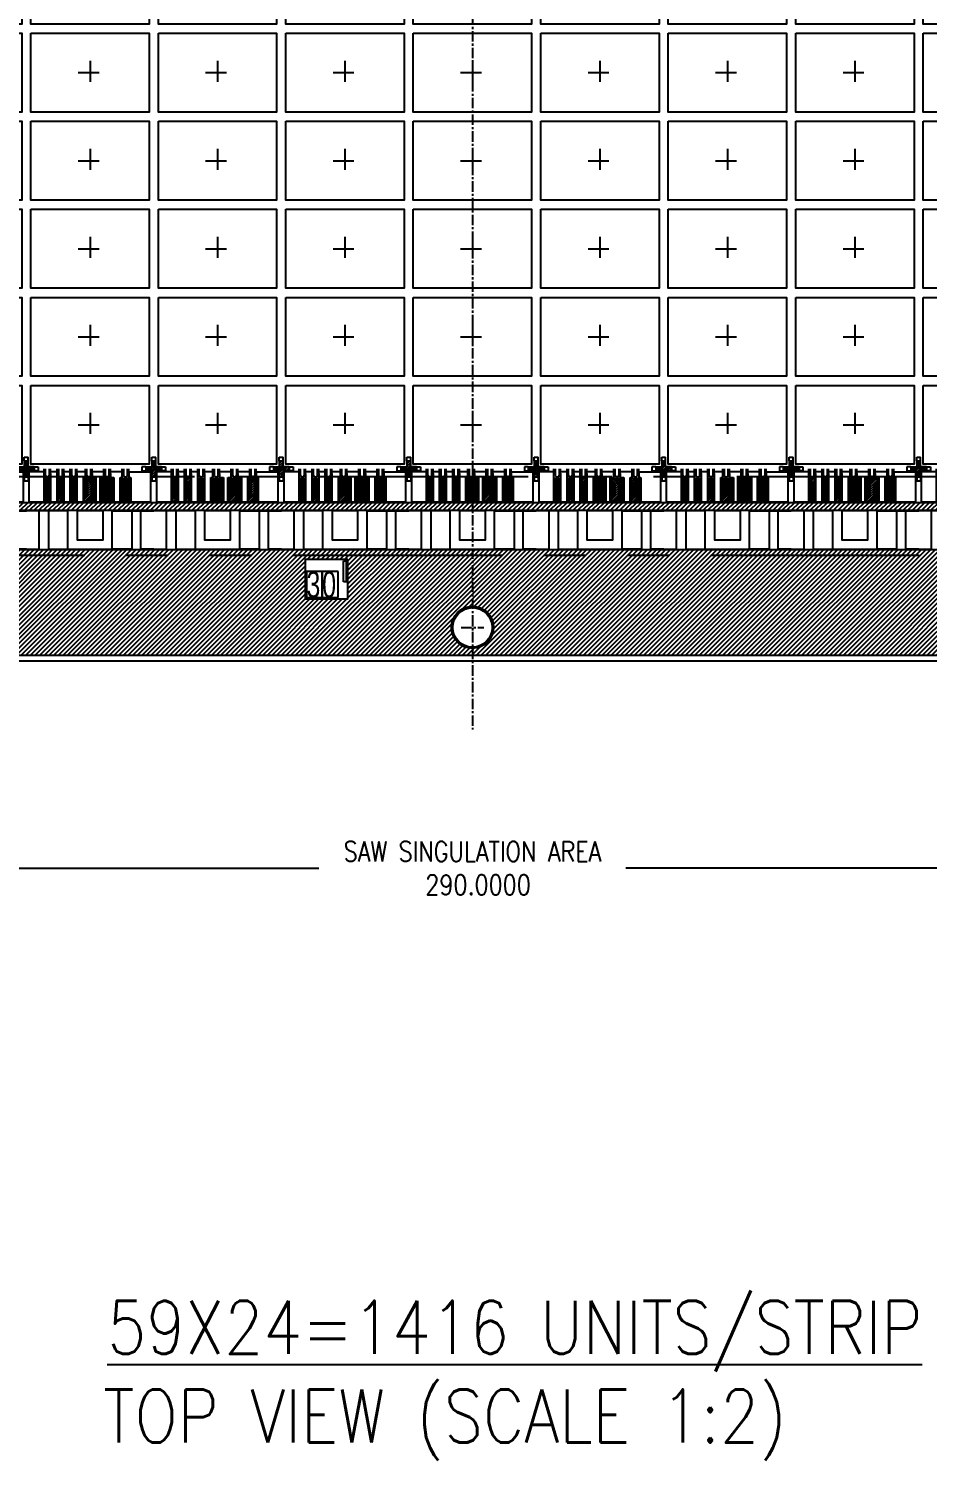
# Model space of a CAD drawing. Extents: x 98 to 785, y 191 to 514.
# Drawn here: x 411.3 to 479.6, y 191.4 to 300.4 of the extents above; entities that cross this region are included whole.
import ezdxf

# ---------------------------------------------------------------- set-up
doc = ezdxf.new("R2010")
doc.units = 0
doc.header["$LTSCALE"] = 12.7
doc.header["$MEASUREMENT"] = 0
doc.header["$PDMODE"] = 2
doc.linetypes.add('CENTER', pattern=[2, 1.25, -0.25, 0.25, -0.25])
doc.linetypes.add('PHANTOM', pattern=[2.5, 1.25, -0.25, 0.25, -0.25, 0.25, -0.25])
doc.layers.get('0').update_dxf_attribs({"linetype": 'CONTINUOUS'})
doc.layers.get('DEFPOINTS').update_dxf_attribs({"linetype": 'CONTINUOUS'})
for name, color, linetype in [('SH-01_CENTER', 2, 'CENTER'), ('SH-01_DIM', 4, 'CONTINUOUS'), ('SH-01_HATCH', 10, 'CONTINUOUS'), ('SH-01_HIDDEN', 6, 'CONTINUOUS'), ('SH-01_MISC', 5, 'CONTINUOUS'), ('SH-01_NOTES', 3, 'CONTINUOUS'), ('SH-01_OBJECT', 7, 'CONTINUOUS'), ('SH-01_PHANTOM', 1, 'PHANTOM')]:
    doc.layers.add(name, color=color, linetype=linetype)
doc.styles.get("Standard").update_dxf_attribs({"font": 'simplex.shx', "width": 0.82})
doc.dimstyles.new('STANDARD$0', dxfattribs={"dimtxt": 0.18, "dimasz": 0.18, "dimexe": 0.18, "dimexo": 0.0625, "dimgap": 0.09, "dimtad": 0, "dimtih": 1, "dimtoh": 1, "dimdec": 4, "dimzin": 0, "dimdsep": 46, "dimtxsty": 'STANDARD', "dimcen": 0.09, "dimadec": 0, "dimazin": 0, "dimtfac": 1, "dimtdec": 4, "dimtofl": 0, "dimtmove": 0, "dimatfit": 3, "dimfxl": 1, "dimtolj": 1, "dimtzin": 0, "dimarcsym": 0})

# ---------------------------------------------------------------- blocks, each defined once
blk = doc.blocks.new('A$C1C491FD5')
at = {"layer": 'SH-01_HATCH', "ltscale": 0.05}
h = blk.add_hatch(dxfattribs=at)
h.set_pattern_fill('ANSI31', color=256, scale=0.5)
h.set_pattern_definition([(45, (-84.885784, -132.481096), (-0.044194174, 0.044194174), [])])
h.paths.add_polyline_path([(-0.519, 1.101), (-0.519, 1.326), (-0.669, 1.326), (-0.669, 1.101), (-0.894, 1.101), (-0.894, 0.951), (-0.669, 0.951), (-0.669, 0.726), (-0.519, 0.726), (-0.519, 0.951), (-0.294, 0.951), (-0.294, 1.101)])
at = {"layer": 'SH-01_HIDDEN'}
for p, q in [((-1.044, 1.101), (-1.044, 0.951)), ((-0.894, 1.101), (-1.044, 1.101)), ((-0.669, 1.476), (-0.519, 1.476)), ((-0.669, 1.326), (-0.669, 1.476)), ((-0.519, 1.326), (-0.519, 1.476)), ((-0.294, 1.101), (-0.144, 1.101)), ((-0.144, 1.101), (-0.144, 0.951)), ((-1.044, 0.951), (-0.894, 0.951)), ((-0.669, 0.726), (-0.669, 0.576)), ((-0.669, 0.576), (-0.519, 0.576)), ((-0.519, 0.726), (-0.519, 0.576)), ((-0.144, 0.951), (-0.294, 0.951))]:
    blk.add_line(p, q, dxfattribs=at)
at = {"layer": 'SH-01_OBJECT'}
for p, q in [((-0.894, 1.101), (-0.894, 0.951)), ((-0.894, 1.101), (-0.669, 1.101)), ((-0.669, 1.326), (-0.669, 1.101)), ((-0.669, 1.326), (-0.519, 1.326)), ((-0.519, 1.101), (-0.519, 1.326)), ((-0.294, 1.101), (-0.519, 1.101)), ((-0.294, 1.101), (-0.294, 0.951)), ((-0.894, 0.951), (-0.669, 0.951)), ((-0.669, 0.726), (-0.669, 0.951)), ((-0.669, 0.951), (-0.669, 0.951)), ((-0.669, 0.726), (-0.519, 0.726)), ((-0.519, 0.951), (-0.519, 0.951)), ((-0.519, 0.951), (-0.519, 0.726)), ((-0.294, 0.951), (-0.519, 0.951))]:
    blk.add_line(p, q, dxfattribs=at)
blk = doc.blocks.new('_Open30')
at = {"color": 0, "lineweight": -2}
for p, q in [((-1, 0.268), (0, 0)), ((0, 0), (-1, -0.268)), ((0, 0), (-1, 0))]:
    blk.add_line(p, q, dxfattribs=at)
blk = doc.blocks.new('*D29')
at = {"layer": 'DEFPOINTS', "color": 0, "ltscale": 0.05, "transparency": 16777216}
for p in [(155.03, 266.26), (735.03, 266.26), (735.03, 236.48)]:
    blk.add_point(p, dxfattribs=at)
at = {"layer": 'SH-01_DIM', "ltscale": 0.05, "transparency": 16777216}
for p, q in [((155.03, 263.72), (155.03, 233.94)), ((735.03, 263.72), (735.03, 233.94)), ((158.21, 236.48), (433.35, 236.48)), ((731.86, 236.48), (456.71, 236.48))]:
    blk.add_line(p, q, dxfattribs=at)
at = {"layer": 'SH-01_DIM', "ltscale": 0.05, "transparency": 16777216, "xscale": 3.175000000000011, "yscale": 3.175000000000011, "zscale": 3.175000000000011, "rotation": 180}
blk.add_blockref('_Open30', (155.03, 236.48), dxfattribs=at)
at = {"layer": 'SH-01_DIM', "ltscale": 0.05, "transparency": 16777216, "xscale": 3.175000000000011, "yscale": 3.175000000000011, "zscale": 3.175000000000011}
blk.add_blockref('_Open30', (735.03, 236.48), dxfattribs=at)
at = {"layer": 'SH-01_DIM', "ltscale": 0.05, "transparency": 16777216, "insert": (445.03, 236.48), "char_height": 1.524, "attachment_point": 5}
blk.add_mtext('\\A1;SAW SINGULATION AREA\\P 290.0000', dxfattribs=at)
blk = doc.blocks.new('A$C548803C5')
at = {"layer": 'SH-01_CENTER', "ltscale": 0.05}
for p, q in [((1, 1.451), (1, 0.549)), ((0.549, 1), (1.451, 1))]:
    blk.add_line(p, q, dxfattribs=at)
at = {"layer": 'SH-01_MISC', "ltscale": 0.05}
blk.add_lwpolyline([(-1.25, 2.5), (3.25, 2.5), (3.25, -0.5), (-1.25, -0.5)], close=True, dxfattribs=at)
blk = doc.blocks.new('A$C4C6C51ED')
at = {"layer": 'SH-01_HATCH', "ltscale": 0.05}
h = blk.add_hatch(dxfattribs=at)
h.set_pattern_fill('ANSI31', color=256, scale=0.15, angle=180)
h.set_pattern_definition([(225, (26.303636, 7.833752), (0.01325825, -0.01325825), [])])
h.paths.add_polyline_path([(25.529, 4.509), (25.514, 4.509), (25.514, 4.634), (25.529, 4.634)])
h.paths.add_polyline_path([(25.529, 4.634), (25.514, 4.634), (25.514, 4.696), (25.529, 4.696)])
h = blk.add_hatch(dxfattribs=at)
h.set_pattern_fill('ANSI31', color=256, scale=0.15, angle=180)
h.set_pattern_definition([(225, (26.803636, 7.833752), (0.01325825, -0.01325825), [])])
h.paths.add_polyline_path([(25.779, 4.509), (25.794, 4.509), (25.794, 4.634), (25.779, 4.634)])
h.paths.add_polyline_path([(25.779, 4.634), (25.794, 4.634), (25.794, 4.696), (25.779, 4.696)])
h = blk.add_hatch(dxfattribs=at)
h.set_pattern_fill('ANSI31', color=256, scale=0.15, angle=180)
h.set_pattern_definition([(225, (26.803636, 7.833752), (0.01325825, -0.01325825), [])])
h.paths.add_polyline_path([(26.029, 4.509), (26.014, 4.509), (26.014, 4.634), (26.029, 4.634)])
h.paths.add_polyline_path([(26.029, 4.634), (26.014, 4.634), (26.014, 4.696), (26.029, 4.696)])
h = blk.add_hatch(dxfattribs=at)
h.set_pattern_fill('ANSI31', color=256, scale=0.15, angle=180)
h.set_pattern_definition([(225, (27.303636, 7.833752), (0.01325825, -0.01325825), [])])
h.paths.add_polyline_path([(26.279, 4.509), (26.294, 4.509), (26.294, 4.634), (26.279, 4.634)])
h.paths.add_polyline_path([(26.279, 4.634), (26.294, 4.634), (26.294, 4.696), (26.279, 4.696)])
h = blk.add_hatch(dxfattribs=at)
h.set_pattern_fill('ANSI31', color=256, scale=0.15, angle=180)
h.set_pattern_definition([(225, (27.303636, 7.833752), (0.01325825, -0.01325825), [])])
h.paths.add_polyline_path([(26.529, 4.509), (26.514, 4.509), (26.514, 4.634), (26.529, 4.634)])
h.paths.add_polyline_path([(26.529, 4.634), (26.514, 4.634), (26.514, 4.696), (26.529, 4.696)])
h = blk.add_hatch(dxfattribs=at)
h.set_pattern_fill('ANSI31', color=256, scale=0.15, angle=180)
h.set_pattern_definition([(225, (27.878636, 7.833752), (0.01325825, -0.01325825), [])])
h.paths.add_polyline_path([(26.854, 4.509), (26.869, 4.509), (26.869, 4.634), (26.854, 4.634)])
h.paths.add_polyline_path([(26.854, 4.634), (26.869, 4.634), (26.869, 4.696), (26.854, 4.696)])
h = blk.add_hatch(dxfattribs=at)
h.set_pattern_fill('ANSI31', color=256, scale=0.15, angle=180)
h.set_pattern_definition([(225, (27.878636, 7.833752), (0.01325825, -0.01325825), [])])
h.paths.add_polyline_path([(27.104, 4.509), (27.089, 4.509), (27.089, 4.634), (27.104, 4.634)])
h.paths.add_polyline_path([(27.104, 4.634), (27.089, 4.634), (27.089, 4.696), (27.104, 4.696)])
h = blk.add_hatch(dxfattribs=at)
h.set_pattern_fill('ANSI31', color=256, scale=0.15, angle=180)
h.set_pattern_definition([(225, (28.578636, 7.833752), (0.01325825, -0.01325825), [])])
h.paths.add_polyline_path([(27.554, 4.509), (27.569, 4.509), (27.569, 4.634), (27.554, 4.634)])
h.paths.add_polyline_path([(27.554, 4.634), (27.569, 4.634), (27.569, 4.696), (27.554, 4.696)])
h = blk.add_hatch(dxfattribs=at)
h.set_pattern_fill('ANSI31', color=256, scale=0.15, angle=180)
h.set_pattern_definition([(225, (28.578636, 7.833752), (0.01325825, -0.01325825), [])])
h.paths.add_polyline_path([(27.804, 4.509), (27.789, 4.509), (27.789, 4.634), (27.804, 4.634)])
h.paths.add_polyline_path([(27.804, 4.634), (27.789, 4.634), (27.789, 4.696), (27.804, 4.696)])
h = blk.add_hatch(dxfattribs=at)
h.set_pattern_fill('ANSI31', color=256, scale=0.15, angle=180)
h.set_pattern_definition([(225, (29.278636, 7.833752), (0.01325825, -0.01325825), [])])
h.paths.add_polyline_path([(28.254, 4.509), (28.269, 4.509), (28.269, 4.634), (28.254, 4.634)])
h.paths.add_polyline_path([(28.254, 4.634), (28.269, 4.634), (28.269, 4.696), (28.254, 4.696)])
at = {"layer": 'SH-01_NOTES', "ltscale": 0.05}
h = blk.add_hatch(dxfattribs=at)
h.set_pattern_fill('ANSI31', color=256, scale=0.5)
h.paths.add_polyline_path([(25.499, 4.454), (25.309, 4.454), (25.309, 3.559), (25.499, 3.559)])
h.paths.add_polyline_path([(25.809, 3.559), (25.999, 3.559), (25.999, 4.454), (25.809, 4.454)])
h.paths.add_polyline_path([(26.499, 4.454), (26.309, 4.454), (26.309, 3.559), (26.499, 3.559)])
h.paths.add_polyline_path([(27.224, 4.454), (26.809, 4.454), (26.809, 3.559), (27.224, 3.559)])
h.paths.add_polyline_path([(27.449, 3.559), (27.909, 3.559), (27.909, 4.454), (27.449, 4.454)])
h.paths.add_polyline_path([(28.209, 3.559), (28.549, 3.559), (28.549, 4.454), (28.209, 4.454)])
at = {"layer": 'SH-01_HIDDEN', "ltscale": 0.05}
for p, q in [((25.279, 4.696), (25.279, 4.809)), ((25.324, 4.809), (25.324, 4.584)), ((25.484, 4.584), (25.484, 4.809)), ((25.529, 4.696), (25.529, 4.809)), ((25.779, 4.696), (25.779, 4.809)), ((25.824, 4.809), (25.824, 4.584)), ((25.984, 4.584), (25.984, 4.809)), ((26.029, 4.696), (26.029, 4.809)), ((26.279, 4.696), (26.279, 4.809)), ((26.324, 4.809), (26.324, 4.584)), ((26.484, 4.584), (26.484, 4.809)), ((26.529, 4.696), (26.529, 4.809)), ((26.854, 4.696), (26.854, 4.809)), ((26.899, 4.809), (26.899, 4.584)), ((27.059, 4.584), (27.059, 4.809)), ((27.104, 4.696), (27.104, 4.809)), ((27.554, 4.696), (27.554, 4.809)), ((27.599, 4.809), (27.599, 4.584)), ((27.759, 4.584), (27.759, 4.809)), ((27.804, 4.696), (27.804, 4.809)), ((28.254, 4.696), (28.254, 4.809)), ((28.299, 4.809), (28.299, 4.584)), ((28.459, 4.584), (28.459, 4.809)), ((28.504, 4.696), (28.504, 4.809)), ((26.779, 3.559), (27.179, 3.559)), ((27.479, 3.559), (27.879, 3.559)), ((25.444, 3.209), (25.094, 3.209)), ((28.613, 3.209), (28.963, 3.209)), ((26.185, 1.759), (27.872, 1.759))]:
    blk.add_line(p, q, dxfattribs=at)
at = {"layer": 'SH-01_HIDDEN'}
for p, q in [((25.279, 4.359), (25.279, 4.634)), ((25.283, 4.326), (25.279, 4.359)), ((25.529, 4.359), (25.524, 4.326)), ((25.529, 4.634), (25.529, 4.359)), ((25.779, 4.359), (25.779, 4.634)), ((25.783, 4.326), (25.779, 4.359)), ((26.029, 4.359), (26.024, 4.326)), ((26.029, 4.634), (26.029, 4.359)), ((26.279, 4.359), (26.279, 4.634)), ((26.283, 4.326), (26.279, 4.359)), ((26.529, 4.359), (26.524, 4.326)), ((26.529, 4.634), (26.529, 4.359)), ((26.779, 4.484), (26.854, 4.484)), ((26.854, 4.484), (26.854, 4.634)), ((27.104, 4.634), (27.104, 4.484)), ((27.104, 4.484), (27.179, 4.484)), ((27.179, 4.484), (27.179, 3.559)), ((27.479, 3.559), (27.479, 4.484)), ((27.479, 4.484), (27.554, 4.484)), ((27.554, 4.484), (27.554, 4.634)), ((27.804, 4.634), (27.804, 4.484)), ((27.804, 4.484), (27.879, 4.484)), ((27.879, 4.484), (27.879, 3.559)), ((28.179, 4.484), (28.254, 4.484)), ((28.254, 4.484), (28.254, 4.634)), ((28.504, 4.696), (28.504, 4.484)), ((28.504, 4.484), (28.579, 4.484)), ((25.295, 4.296), (25.283, 4.326)), ((25.315, 4.27), (25.295, 4.296)), ((25.341, 4.25), (25.315, 4.27)), ((25.371, 4.238), (25.341, 4.25)), ((25.404, 4.234), (25.371, 4.238)), ((25.436, 4.238), (25.404, 4.234)), ((25.466, 4.25), (25.436, 4.238)), ((25.492, 4.27), (25.466, 4.25)), ((25.512, 4.296), (25.492, 4.27)), ((25.524, 4.326), (25.512, 4.296)), ((25.795, 4.296), (25.783, 4.326)), ((25.815, 4.27), (25.795, 4.296)), ((25.841, 4.25), (25.815, 4.27)), ((25.871, 4.238), (25.841, 4.25)), ((25.904, 4.234), (25.871, 4.238)), ((25.936, 4.238), (25.904, 4.234)), ((25.966, 4.25), (25.936, 4.238)), ((25.992, 4.27), (25.966, 4.25)), ((26.012, 4.296), (25.992, 4.27)), ((26.024, 4.326), (26.012, 4.296)), ((26.295, 4.296), (26.283, 4.326)), ((26.315, 4.27), (26.295, 4.296)), ((26.341, 4.25), (26.315, 4.27)), ((26.371, 4.238), (26.341, 4.25)), ((26.404, 4.234), (26.371, 4.238)), ((26.436, 4.238), (26.404, 4.234)), ((26.466, 4.25), (26.436, 4.238)), ((26.492, 4.27), (26.466, 4.25)), ((26.512, 4.296), (26.492, 4.27)), ((26.524, 4.326), (26.512, 4.296))]:
    blk.add_line(p, q, dxfattribs=at)
at = {"layer": 'SH-01_HIDDEN', "ltscale": 0.05}
for centre, start, end in [((25.404, 4.584), 180, 270), ((25.404, 4.584), 270, 0), ((25.904, 4.584), 180, 270), ((25.904, 4.584), 270, 0), ((26.404, 4.584), 180, 270), ((26.404, 4.584), 270, 0), ((26.979, 4.584), 180, 270), ((26.979, 4.584), 270, 0), ((27.679, 4.584), 180, 270), ((27.679, 4.584), 270, 0), ((28.379, 4.584), 180, 270), ((28.379, 4.584), 270, 0)]:
    blk.add_arc(centre, 0.08, start, end, dxfattribs=at)
at = {"layer": 'SH-01_NOTES', "ltscale": 0.05}
for points in [[(25.499, 3.559), (25.309, 3.559), (25.309, 4.454), (25.499, 4.454)], [(25.999, 3.559), (25.809, 3.559), (25.809, 4.454), (25.999, 4.454)], [(26.499, 3.559), (26.309, 3.559), (26.309, 4.454), (26.499, 4.454)], [(27.224, 3.559), (26.809, 3.559), (26.809, 4.454), (27.224, 4.454)], [(27.909, 3.559), (27.449, 3.559), (27.449, 4.454), (27.909, 4.454)], [(28.549, 3.559), (28.209, 3.559), (28.209, 4.454), (28.549, 4.454)]]:
    blk.add_lwpolyline(points, close=True, dxfattribs=at)
at = {"layer": 'SH-01_OBJECT', "ltscale": 0.05}
for p, q in [((25.279, 4.696), (24.716, 4.696)), ((24.716, 3.559), (24.716, 4.696)), ((25.514, 4.509), (25.514, 4.696)), ((25.514, 4.696), (25.529, 4.696)), ((25.514, 4.509), (25.529, 4.509)), ((25.529, 4.509), (25.529, 4.696)), ((25.779, 4.696), (25.529, 4.696)), ((25.779, 4.509), (25.779, 4.696)), ((25.794, 4.696), (25.779, 4.696)), ((25.794, 4.509), (25.779, 4.509)), ((25.794, 4.509), (25.794, 4.696)), ((26.014, 4.509), (26.014, 4.696)), ((26.014, 4.696), (26.029, 4.696)), ((26.014, 4.509), (26.029, 4.509)), ((26.029, 4.509), (26.029, 4.696)), ((26.279, 4.696), (26.029, 4.696)), ((26.279, 4.509), (26.279, 4.696)), ((26.294, 4.696), (26.279, 4.696)), ((26.294, 4.509), (26.279, 4.509)), ((26.294, 4.509), (26.294, 4.696)), ((26.514, 4.509), (26.514, 4.696)), ((26.514, 4.696), (26.529, 4.696)), ((26.514, 4.509), (26.529, 4.509)), ((26.529, 4.509), (26.529, 4.696)), ((26.854, 4.696), (26.529, 4.696)), ((26.854, 4.509), (26.854, 4.696)), ((26.869, 4.696), (26.854, 4.696)), ((26.869, 4.509), (26.854, 4.509)), ((26.869, 4.509), (26.869, 4.696)), ((27.089, 4.509), (27.089, 4.696)), ((27.089, 4.696), (27.104, 4.696)), ((27.089, 4.509), (27.104, 4.509)), ((27.104, 4.509), (27.104, 4.696)), ((27.554, 4.696), (27.104, 4.696)), ((27.554, 4.509), (27.554, 4.696)), ((27.569, 4.696), (27.554, 4.696)), ((27.569, 4.509), (27.554, 4.509)), ((27.569, 4.509), (27.569, 4.696)), ((27.789, 4.509), (27.789, 4.696)), ((27.789, 4.696), (27.804, 4.696)), ((27.789, 4.509), (27.804, 4.509)), ((27.804, 4.509), (27.804, 4.696)), ((28.254, 4.696), (27.804, 4.696)), ((28.254, 4.509), (28.254, 4.696)), ((28.269, 4.696), (28.254, 4.696)), ((28.269, 4.509), (28.254, 4.509)), ((28.269, 4.509), (28.269, 4.696)), ((28.504, 4.696), (29.341, 4.696)), ((29.341, 3.559), (29.341, 4.696)), ((24.716, 3.559), (25.279, 3.559)), ((25.529, 3.559), (25.779, 3.559)), ((26.029, 3.559), (26.279, 3.559)), ((26.529, 3.559), (26.779, 3.559)), ((27.254, 3.559), (27.419, 3.559)), ((27.939, 3.559), (28.179, 3.559)), ((28.579, 3.559), (29.341, 3.559)), ((26.185, 3.209), (25.444, 3.209)), ((25.444, 3.209), (25.444, 1.759)), ((26.185, 1.759), (26.185, 3.209)), ((27.872, 3.209), (28.613, 3.209)), ((27.872, 1.759), (27.872, 3.209)), ((28.613, 3.209), (28.613, 1.759)), ((25.444, 1.759), (26.185, 1.759)), ((28.613, 1.759), (27.872, 1.759))]:
    blk.add_line(p, q, dxfattribs=at)
at = {"layer": 'SH-01_OBJECT'}
for p, q in [((25.279, 3.559), (25.279, 4.696)), ((25.529, 4.634), (25.529, 3.559)), ((25.779, 3.559), (25.779, 4.634)), ((26.029, 4.634), (26.029, 3.559)), ((26.279, 3.559), (26.279, 4.634)), ((26.529, 4.634), (26.529, 3.559)), ((26.779, 3.559), (26.779, 4.484)), ((26.779, 4.484), (26.854, 4.484)), ((26.854, 4.484), (26.854, 4.634)), ((27.104, 4.634), (27.104, 4.484)), ((27.104, 4.484), (27.254, 4.484)), ((27.254, 4.484), (27.254, 3.559)), ((27.419, 3.559), (27.419, 4.484)), ((27.419, 4.484), (27.554, 4.484)), ((27.554, 4.484), (27.554, 4.634)), ((27.804, 4.634), (27.804, 4.484)), ((27.804, 4.484), (27.939, 4.484)), ((27.939, 4.484), (27.939, 3.559)), ((28.179, 3.559), (28.179, 4.484)), ((28.179, 4.484), (28.254, 4.484)), ((28.254, 4.484), (28.254, 4.634)), ((28.504, 4.696), (28.504, 4.484)), ((28.504, 4.484), (28.579, 4.484)), ((28.579, 4.484), (28.579, 3.559))]:
    blk.add_line(p, q, dxfattribs=at)
at = {"layer": 'SH-01_OBJECT', "ltscale": 0.05}
for points in [[(24.601, 1.759), (25.094, 1.759), (25.094, 3.209), (24.601, 3.209)], [(29.457, 1.759), (28.963, 1.759), (28.963, 3.209), (29.457, 3.209)]]:
    blk.add_lwpolyline(points, dxfattribs=at)
blk.add_lwpolyline([(27.522, 3.209), (26.535, 3.209), (26.535, 2.109), (27.522, 2.109)], close=True, dxfattribs=at)

msp = doc.modelspace()

# ---------------------------------------------------------------- hatches: boundary and pattern name
at = {"layer": 'SH-01_NOTES', "ltscale": 0.05}
h = msp.add_hatch(dxfattribs=at)
h.set_pattern_fill('ANSI31', color=256, scale=2)
h.set_pattern_definition([(45, (1011.9119, 132.30358), (-0.176776695, 0.176776695), [])])
h.paths.add_polyline_path([(629.55813, 259.96424), (626.30813, 259.96424), (626.30813, 256.96424), (629.55813, 256.96424)], flags=0)
h.paths.add_polyline_path([(151.48313, 433.81424), (738.58313, 433.81424), (738.58313, 260.71424), (151.48313, 260.71424)], flags=16)
edge = h.paths.add_edge_path(flags=16)
edge.add_arc((149.53313, 254.80424), 1.6, 0, 360)
edge = h.paths.add_edge_path(flags=16)
edge.add_arc((297.28313, 254.80424), 1.6, 0, 360)
edge = h.paths.add_edge_path(flags=16)
edge.add_arc((445.03313, 254.80424), 1.6, 0, 360)
edge = h.paths.add_edge_path(flags=16)
edge.add_arc((592.78313, 254.80424), 1.6, 0, 360)
edge = h.paths.add_edge_path(flags=16)
edge.add_arc((740.53313, 254.80424), 1.6, 0, 360)
edge = h.paths.add_edge_path(flags=16)
edge.add_arc((740.53313, 439.72424), 1.6, 0, 360)
edge = h.paths.add_edge_path(flags=16)
edge.add_line((729.13313, 441.32424), (730.53313, 441.32424))
edge.add_arc((730.53313, 439.72424), 1.6, -90, 90, ccw=False)
edge.add_line((730.53313, 438.12424), (729.13313, 438.12424))
edge.add_arc((729.13313, 439.72424), 1.6, 90, 270, ccw=False)
edge = h.paths.add_edge_path(flags=16)
edge.add_arc((630.78313, 439.72424), 1.6, 270, 450)
edge.add_line((630.78313, 441.32424), (629.38313, 441.32424))
edge.add_arc((629.38313, 439.72424), 1.6, 90, 270)
edge.add_line((629.38313, 438.12424), (630.78313, 438.12424))
edge = h.paths.add_edge_path(flags=16)
edge.add_arc((592.78313, 439.72424), 1.6, 0, 360)
edge = h.paths.add_edge_path(flags=16)
edge.add_arc((582.78313, 439.72424), 1.6, 270, 450)
edge.add_line((582.78313, 441.32424), (581.38313, 441.32424))
edge.add_arc((581.38313, 439.72424), 1.6, 90, 270)
edge.add_line((581.38313, 438.12424), (582.78313, 438.12424))
edge = h.paths.add_edge_path(flags=16)
edge.add_arc((481.63313, 439.72424), 1.6, 90, 270)
edge.add_line((481.63313, 438.12424), (483.03313, 438.12424))
edge.add_arc((483.03313, 439.72424), 1.6, 270, 450)
edge.add_line((483.03313, 441.32424), (481.63313, 441.32424))
edge = h.paths.add_edge_path(flags=16)
edge.add_arc((445.03313, 439.72424), 1.6, 0, 360)
edge = h.paths.add_edge_path(flags=16)
edge.add_line((435.03313, 438.12424), (433.63313, 438.12424))
edge.add_arc((433.63313, 439.72424), 1.6, 90, 270, ccw=False)
edge.add_line((433.63313, 441.32424), (435.03313, 441.32424))
edge.add_arc((435.03313, 439.72424), 1.6, -90, 90, ccw=False)
edge = h.paths.add_edge_path(flags=16)
edge.add_line((335.28313, 438.12424), (333.88313, 438.12424))
edge.add_arc((333.88313, 439.72424), 1.6, 90, 270, ccw=False)
edge.add_line((333.88313, 441.32424), (335.28313, 441.32424))
edge.add_arc((335.28313, 439.72424), 1.6, -90, 90, ccw=False)
edge = h.paths.add_edge_path(flags=16)
edge.add_arc((297.28313, 439.72424), 1.6, 0, 360)
edge = h.paths.add_edge_path(flags=16)
edge.add_line((285.88313, 441.32424), (287.28313, 441.32424))
edge.add_arc((287.28313, 439.72424), 1.6, -90, 90, ccw=False)
edge.add_line((287.28313, 438.12424), (285.88313, 438.12424))
edge.add_arc((285.88313, 439.72424), 1.6, 90, 270, ccw=False)
edge = h.paths.add_edge_path(flags=16)
edge.add_line((186.13313, 441.32424), (187.53313, 441.32424))
edge.add_arc((187.53313, 439.72424), 1.6, -90, 90, ccw=False)
edge.add_line((187.53313, 438.12424), (186.13313, 438.12424))
edge.add_arc((186.13313, 439.72424), 1.6, 90, 270, ccw=False)
edge = h.paths.add_edge_path(flags=16)
edge.add_arc((149.53313, 439.72424), 1.6, 0, 360)
h.paths.add_polyline_path([(148.83313, 272.83924), (150.73313, 272.83924), (150.73313, 270.03924), (148.83313, 270.03924)], flags=16)
h.paths.add_polyline_path([(150.33313, 306.33924), (150.33313, 303.48924), (148.83313, 303.48924), (148.83313, 306.33924)], flags=16)
h.paths.add_polyline_path([(150.73313, 336.98924), (148.13313, 336.98924), (148.13313, 339.83924), (150.73313, 339.83924)], flags=16)
h.paths.add_polyline_path([(148.43313, 385.53924), (150.73313, 385.53924)], flags=17)
h.paths.add_polyline_path([(150.73313, 403.98924), (148.13313, 403.98924), (148.13313, 406.83924), (150.73313, 406.83924)], flags=16)
h.paths.add_polyline_path([(147.64626, 421.25208), (147.63299, 411.85208), (145.43313, 411.85208), (145.43313, 421.25208)])
h.paths.add_polyline_path([(147.63313, 352.66424), (147.63313, 341.86424), (145.43313, 341.86424), (145.43313, 352.66424)])
h.paths.add_polyline_path([(147.63313, 281.76424), (147.63313, 272.36424), (145.43313, 272.36856), (145.43313, 281.76856)], flags=16)
h.paths.add_polyline_path([(193.05813, 259.56424), (193.05813, 256.96424), (189.80813, 256.96424), (189.80813, 259.56424)], flags=16)
h.paths.add_polyline_path([(238.30813, 259.96424), (241.55813, 259.96424), (241.55813, 256.96424), (238.30813, 256.96424)], flags=16)
h.paths.add_polyline_path([(290.05813, 259.56424), (290.05813, 256.96424), (286.80813, 256.96424), (286.80813, 259.56424)], flags=16)
h.paths.add_polyline_path([(387.05813, 256.96424), (383.80813, 256.96424), (383.80813, 259.56424), (387.05813, 259.56424)], flags=16)
h.paths.add_polyline_path([(435.55813, 256.96424), (432.30813, 256.96424), (432.30813, 259.96424), (435.55813, 259.96424)], flags=16)
h.paths.add_polyline_path([(484.05813, 259.56424), (484.05813, 256.96424), (480.80813, 256.96424), (480.80813, 259.56424)], flags=16)
h.paths.add_polyline_path([(581.05813, 256.96424), (577.80813, 256.96424), (577.80813, 259.56424), (581.05813, 259.56424)], flags=16)
h.paths.add_polyline_path([(629.55813, 259.96424), (629.55813, 256.96424), (626.30813, 256.96424), (626.30813, 259.96424)], flags=16)
h.paths.add_polyline_path([(678.05813, 256.96424), (676.00813, 256.96424), (676.00813, 259.56424), (678.05813, 259.56424)], flags=16)
h.paths.add_polyline_path([(726.55813, 259.96424), (726.55813, 256.96424), (724.50813, 256.96424), (724.50813, 259.96424)], flags=16)
h.paths.add_polyline_path([(706.21646, 440.82424), (706.21646, 438.62424), (690.43313, 438.62424), (690.43313, 440.82424)], flags=16)
h.paths.add_polyline_path([(529.30813, 256.96424), (529.30813, 259.96424), (532.55813, 259.96424), (532.55813, 256.96424)], flags=16)
h.paths.add_polyline_path([(335.30813, 256.96424), (335.30813, 259.96424), (338.55813, 259.96424), (338.55813, 256.96424)], flags=16)
edge = h.paths.add_edge_path()
edge.add_line((150.73313, 370.48924), (148.43313, 370.48924))
edge.add_line((148.43313, 370.48924), (148.43313, 368.26424))
edge.add_arc((145.03313, 368.26424), 3.4, 276.756327, 360, ccw=False)
edge.add_line((145.43313, 364.88785), (145.43313, 329.64063))
edge.add_arc((145.03271, 326.26386), 3.40042, 0.0063162, 83.2373567, ccw=False)
edge.add_line((148.43313, 326.26424), (148.53313, 298.26424))
edge.add_arc((144.93068, 298.46048), 3.60779, 278.0055171, 356.8818663, ccw=False)
edge.add_line((145.43313, 294.88785), (145.43313, 253.49518))
edge.add_line((145.43313, 253.49518), (146.87236, 252.66424))
edge.add_line((146.87236, 252.66424), (743.24749, 252.66424))
edge.add_line((743.24749, 252.66424), (744.63313, 253.49518))
edge.add_line((744.63313, 253.49518), (744.63313, 294.88785))
edge.add_arc((745.03357, 298.26509), 3.40089, 180.9374817, 263.2380205, ccw=False)
edge.add_line((741.63313, 298.20944), (741.63313, 326.26424))
edge.add_arc((745.03313, 326.26424), 3.4, 96.756327, 180, ccw=False)
edge.add_line((744.63313, 329.64063), (744.63313, 364.88785))
edge.add_arc((745.03313, 368.26424), 3.4, 180, 263.243673, ccw=False)
edge.add_line((741.63313, 368.26424), (741.63313, 396.26424))
edge.add_arc((745.03313, 396.26424), 3.4, 96.756327, 180, ccw=False)
edge.add_line((744.63313, 399.64063), (744.63313, 441.0333))
edge.add_line((744.63313, 441.0333), (743.1939, 441.86424))
edge.add_line((743.1939, 441.86424), (146.87236, 441.86424))
edge.add_line((146.87236, 441.86424), (145.43313, 441.0333))
edge.add_line((145.43313, 441.0333), (145.43313, 399.64063))
edge.add_arc((145.03313, 396.26424), 3.4, 0, 83.243673, ccw=False)
edge.add_line((148.43313, 396.26424), (148.43313, 373.33924))
edge.add_line((148.43313, 373.33924), (150.73313, 373.33924))
edge.add_line((150.73313, 373.33924), (150.73313, 370.48924))
h = msp.add_hatch(dxfattribs=at)
h.set_pattern_fill('ANSI31', color=256, scale=2)
h.set_pattern_definition([(45, (445.03313, 347.26424), (-0.1767767, 0.1767767), [])])
h.paths.add_polyline_path([(733.85922, 430.81424), (156.20704, 430.81424), (156.20704, 263.71424), (733.85922, 263.71424)])
h.paths.add_polyline_path([(733.25922, 264.31424), (156.80704, 264.31424), (156.80704, 430.21424), (733.25922, 430.21424)], flags=16)

# ---------------------------------------------------------------- linework, layer by layer
at = {"layer": 'SH-01_CENTER', "ltscale": 0.05}
for p, q in [((445.03313, 447.49668), (445.03313, 247.03179)), ((445.03313, 255.66424), (445.03313, 253.94424)), ((444.17313, 254.80424), (445.89313, 254.80424))]:
    msp.add_line(p, q, dxfattribs=at)
at = {"layer": 'SH-01_NOTES'}
msp.add_lwpolyline([(741.63313, 298.26424, 0.380082438), (744.63313, 294.88785), (744.63313, 253.49518), (743.1939, 252.66424), (146.87236, 252.66424), (145.43313, 253.49518), (145.43313, 294.88785, 0.380082438), (148.43313, 298.26424), (148.43313, 326.26424, 0.380082438), (145.43313, 329.64063), (145.43313, 364.88785, 0.380082438), (148.43313, 368.26424), (148.43313, 396.26424, 0.380082438), (145.43313, 399.64063), (145.43313, 441.0333), (146.87236, 441.86424), (743.1939, 441.86424), (744.63313, 441.0333), (744.63313, 399.64063, 0.380082438), (741.63313, 396.26424), (741.63313, 368.26424, 0.380082438), (744.63313, 364.88785), (744.63313, 329.64063, 0.380082438), (741.63313, 326.26424)], format="xyb", close=True, dxfattribs=at)
at = {"layer": 'SH-01_NOTES', "ltscale": 0.05}
for points in [[(151.48313, 433.81424), (738.58313, 433.81424), (738.58313, 260.71424), (151.48313, 260.71424)], [(151.48313, 433.81424), (738.58313, 433.81424), (738.58313, 260.71424), (151.48313, 260.71424)], [(156.20704, 263.71424), (733.85922, 263.71424), (733.85922, 430.81424), (156.20704, 430.81424)], [(733.25922, 430.21424), (156.80704, 430.21424), (156.80704, 264.31424), (733.25922, 264.31424)], [(435.55813, 259.96424), (432.30813, 259.96424), (432.30813, 256.96424), (435.55813, 256.96424)], [(435.55813, 259.96424), (432.30813, 259.96424), (432.30813, 256.96424), (435.55813, 256.96424)]]:
    msp.add_lwpolyline(points, close=True, dxfattribs=at)
at = {"layer": 'SH-01_NOTES'}
msp.add_circle((445.03313, 254.80424), 1.6, dxfattribs=at)
at = {"layer": 'SH-01_OBJECT', "ltscale": 0.05}
for p, q in [((435.20813, 258.26424), (435.20813, 259.86424)), ((435.20813, 259.86424), (435.45813, 259.86424)), ((435.45813, 258.26424), (435.45813, 259.86424)), ((435.45813, 258.26424), (435.20813, 258.26424))]:
    msp.add_line(p, q, dxfattribs=at)
at = {"layer": 'SH-01_OBJECT'}
msp.add_line((146.76518, 252.26424), (743.30108, 252.26424), dxfattribs=at)
msp.add_circle((445.03313, 254.80424), 1.5, dxfattribs=at)
at = {"layer": 'SH-01_PHANTOM'}
for p, q in [((735.03313, 266.26424), (155.03313, 266.26424)), ((733.03313, 260.26424), (157.03313, 260.26424))]:
    msp.add_line(p, q, dxfattribs=at)
for points in [[(432.40813, 257.06424), (433.60813, 257.06424), (433.60813, 259.06424), (432.40813, 259.06424)], [(433.60813, 257.06424), (434.80813, 257.06424), (434.80813, 259.06424), (433.60813, 259.06424)]]:
    msp.add_lwpolyline(points, close=True, dxfattribs=at)

# ---------------------------------------------------------------- block references
at = {"layer": 'SH-01_MISC', "ltscale": 0.05, "xscale": 2, "yscale": 2, "zscale": 2, "row_count": 24, "column_count": 59, "row_spacing": 6.7, "column_spacing": 9.7}
msp.add_blockref('A$C548803C5', (161.73313, 268.21424), dxfattribs=at)
at = {"layer": 'SH-01_OBJECT', "ltscale": 0.05, "xscale": 2, "yscale": 2, "zscale": 2, "row_count": 1, "row_spacing": 0, "column_spacing": 9.7}
for name, p, column_count in [('A$C1C491FD5', (169.77157, 264.81219), 58), ('A$C4C6C51ED', (332.77586, 257.24677), 13)]:
    msp.add_blockref(name, p, dxfattribs=dict(at, column_count=column_count))

# ---------------------------------------------------------------- texts
at = {"layer": 'SH-01_NOTES'}
for s, width, p in [('%%U59X24=1416 UNITS/STRIP', 0.854839, (417.23972, 199.51707)), ('TOP VIEW (SCALE 1:2)', 0.858238, (416.94258, 192.76707))]:
    msp.add_text(s, height=4.0499992, dxfattribs=dict(at, width=width)).set_placement(p)
at = {"layer": 'SH-01_OBJECT', "char_height": 2, "width": 1.2, "attachment_point": 1}
for s, insert in [('{\\fSwis721 BdCnOul BT|b0|i0|c0|p82;3}', (432.40813, 259.06424)), ('{\\fSwis721 BdCnOul BT|b0|i0|c0|p82;0}', (433.60813, 259.06424))]:
    msp.add_mtext(s, dxfattribs=dict(at, insert=insert))

# ---------------------------------------------------------------- dimensions: what is measured, and where the dimension line sits
at = {"layer": 'SH-01_DIM', "ltscale": 0.05}
dim = msp.add_linear_dim(base=(735.03313, 236.48322), p1=(155.03313, 266.26424), p2=(735.03313, 266.26424), text='SAW SINGULATION AREA\\P<>', dimstyle='STANDARD$0', override={"dimscale": 25.4, "dimtxt": 0.06, "dimasz": 0.125, "dimexe": 0.1, "dimexo": 0.1, "dimgap": 0.01, "dimtih": 0, "dimtoh": 0, "dimlfac": 0.5, "dimzin": 1, "dimpost": ' <>\\X', "dimblk": 'Open30', "dimcen": -0.09, "dimclrd": 256, "dimclre": 256, "dimclrt": 256, "dimazin": 1, "dimtp": 0.03, "dimtm": 0.03, "dimtofl": 1, "dimldrblk": 'Open30', "dimlwd": -1, "dimlwe": -1}, dxfattribs=at)
dim.commit()
dim.dimension.update_dxf_attribs({"geometry": '*D29', "text_midpoint": (445.03313, 236.48322)})

doc.saveas('drawing.dxf')
